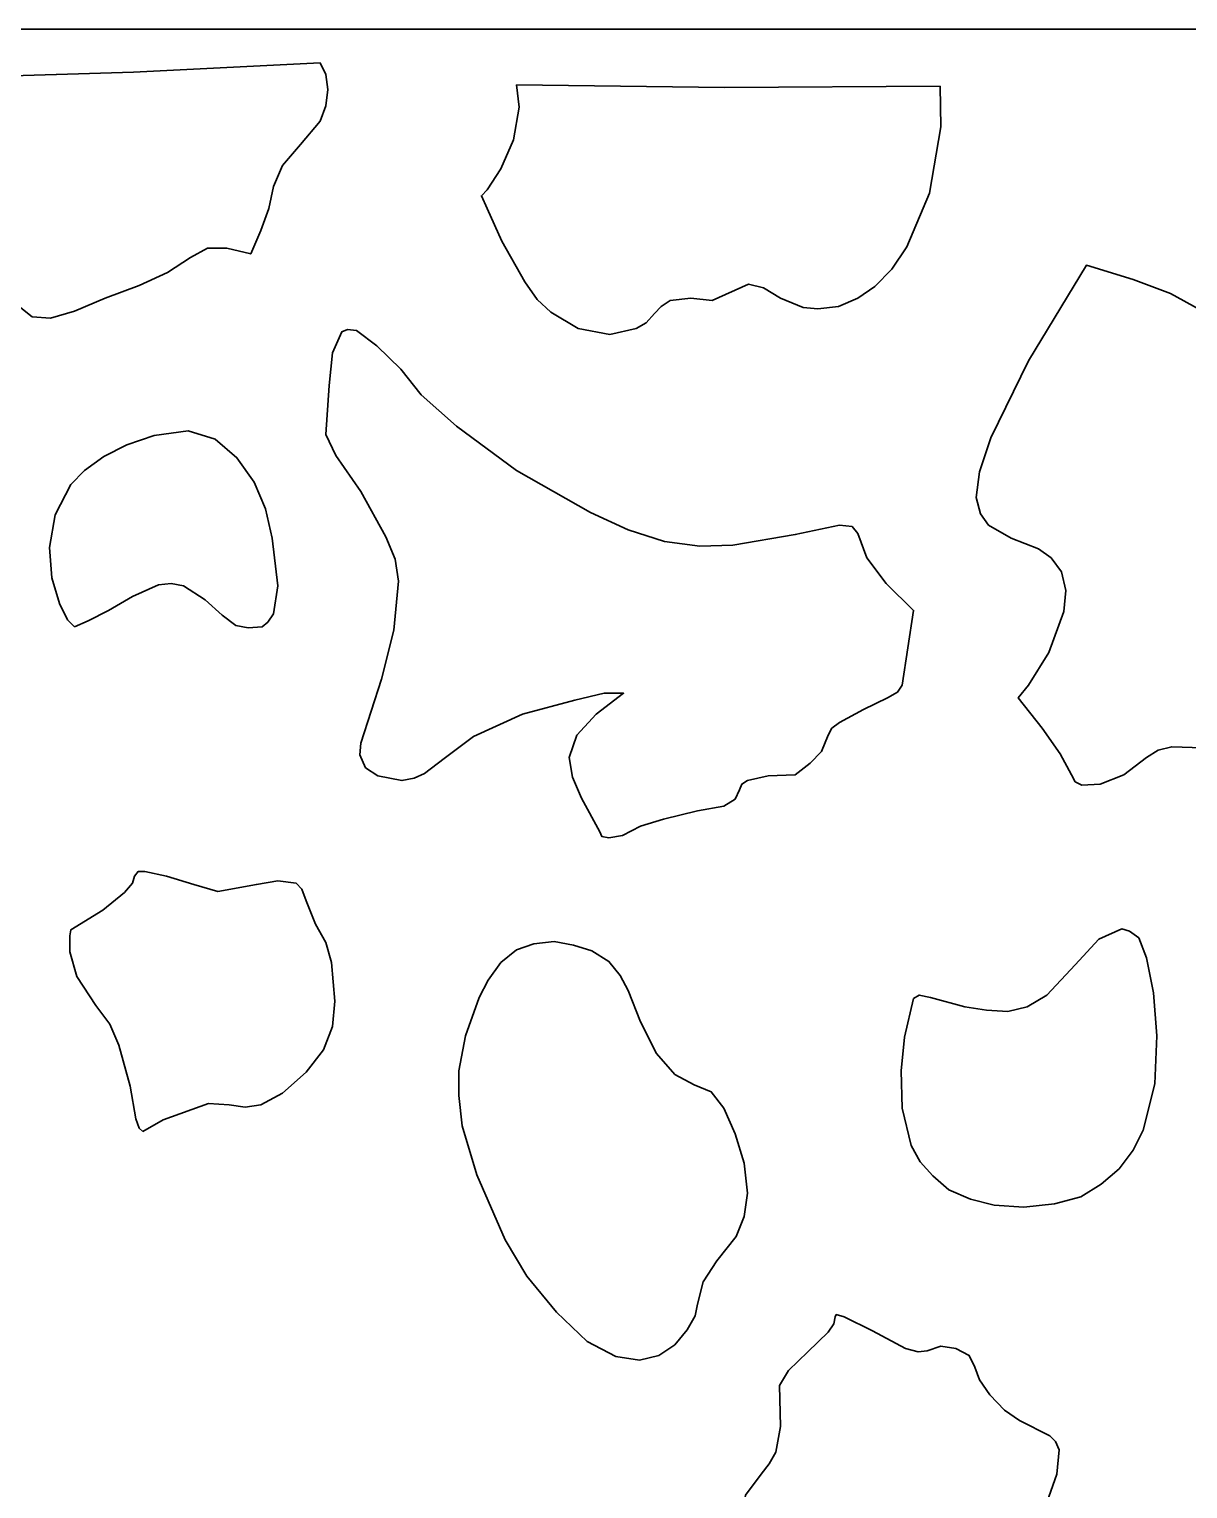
# Model space of a CAD drawing. Header units: centimetres. Extents: x -27 to -21, y -9 to 9.
# Drawn here: x -25.317 to -23.068, y 6.168 to 9.001 of the extents above; entities that cross this region are included whole.
import ezdxf

# ---------------------------------------------------------------- set-up
doc = ezdxf.new("R2010")
doc.units = ezdxf.units.CM
doc.header["$MEASUREMENT"] = 0
doc.layers.add('layer 1', color=7, linetype='Continuous')

msp = doc.modelspace()

# ---------------------------------------------------------------- linework, layer by layer
at = {"layer": 'layer 1', "color": 250, "lineweight": 30}
for points, knots in [([(-21.00043, -8.99444), (-21.00043, -8.99444), (-26.99914, -8.99536), (-26.99914, -8.99536), (-26.99914, -8.99536), (-26.99914, -8.99536), (-26.99914, 9.00077), (-26.99914, 9.00077), (-26.99914, 9.00077), (-26.99914, 9.00077), (-21.00043, 9.00077), (-21.00043, 9.00077), (-21.00043, 9.00077), (-21.00043, 9.00077), (-21.00043, -8.99444), (-21.00043, -8.99444)], [0, 0, 0, 0, 0.2, 0.2, 0.2, 0.2, 0.4, 0.4, 0.4, 0.4, 0.6, 0.6, 0.6, 0.6, 1, 1, 1, 1]), ([(-24.75229, 8.93568), (-24.75229, 8.93568), (-24.74129, 8.913), (-24.74129, 8.913), (-24.74129, 8.913), (-24.74129, 8.913), (-24.73696, 8.8835), (-24.73696, 8.8835), (-24.73696, 8.8835), (-24.73696, 8.8835), (-24.74129, 8.85197), (-24.74129, 8.85197), (-24.74129, 8.85197), (-24.74129, 8.85197), (-24.75229, 8.82247), (-24.75229, 8.82247), (-24.75229, 8.82247), (-24.75229, 8.82247), (-24.78994, 8.77729), (-24.78994, 8.77729), (-24.78994, 8.77729), (-24.78994, 8.77729), (-24.82527, 8.73654), (-24.82527, 8.73654), (-24.82527, 8.73654), (-24.82527, 8.73654), (-24.84293, 8.69579), (-24.84293, 8.69579), (-24.84293, 8.69579), (-24.84293, 8.69579), (-24.8516, 8.65283), (-24.8516, 8.65283), (-24.8516, 8.65283), (-24.8516, 8.65283), (-24.86726, 8.60987), (-24.86726, 8.60987), (-24.86726, 8.60987), (-24.86726, 8.60987), (-24.88692, 8.56469), (-24.88692, 8.56469), (-24.88692, 8.56469), (-24.88692, 8.56469), (-24.93325, 8.57594), (-24.93325, 8.57594), (-24.93325, 8.57594), (-24.93325, 8.57594), (-24.97091, 8.57594), (-24.97091, 8.57594), (-24.97091, 8.57594), (-24.97091, 8.57594), (-25.0039, 8.55787), (-25.0039, 8.55787), (-25.0039, 8.55787), (-25.0039, 8.55787), (-25.04822, 8.52837), (-25.04822, 8.52837), (-25.04822, 8.52837), (-25.04822, 8.52837), (-25.10321, 8.50348), (-25.10321, 8.50348), (-25.10321, 8.50348), (-25.10321, 8.50348), (-25.16953, 8.47859), (-25.16953, 8.47859), (-25.16953, 8.47859), (-25.16953, 8.47859), (-25.22918, 8.45369), (-25.22918, 8.45369), (-25.22918, 8.45369), (-25.22918, 8.45369), (-25.27551, 8.44023), (-25.27551, 8.44023), (-25.27551, 8.44023), (-25.27551, 8.44023), (-25.31083, 8.44245), (-25.31083, 8.44245), (-25.31083, 8.44245), (-25.31083, 8.44245), (-25.33949, 8.46513), (-25.33949, 8.46513), (-25.33949, 8.46513), (-25.33949, 8.46513), (-25.36582, 8.49684), (-25.36582, 8.49684), (-25.36582, 8.49684), (-25.36582, 8.49684), (-25.38582, 8.53298), (-25.38582, 8.53298), (-25.38582, 8.53298), (-25.38582, 8.53298), (-25.39448, 8.56912), (-25.39448, 8.56912), (-25.39448, 8.56912), (-25.39448, 8.56912), (-25.41448, 8.90839), (-25.41448, 8.90839), (-25.41448, 8.90839), (-25.41448, 8.90839), (-25.11454, 8.91743), (-25.11454, 8.91743), (-25.11454, 8.91743), (-25.11454, 8.91743), (-24.75229, 8.93568), (-24.75229, 8.93568)], [0, 0, 0, 0, 0.037037, 0.037037, 0.037037, 0.037037, 0.0740741, 0.0740741, 0.0740741, 0.0740741, 0.1111111, 0.1111111, 0.1111111, 0.1111111, 0.1481481, 0.1481481, 0.1481481, 0.1481481, 0.1851852, 0.1851852, 0.1851852, 0.1851852, 0.2222222, 0.2222222, 0.2222222, 0.2222222, 0.2592593, 0.2592593, 0.2592593, 0.2592593, 0.2962963, 0.2962963, 0.2962963, 0.2962963, 0.3333333, 0.3333333, 0.3333333, 0.3333333, 0.3703704, 0.3703704, 0.3703704, 0.3703704, 0.4074074, 0.4074074, 0.4074074, 0.4074074, 0.4444444, 0.4444444, 0.4444444, 0.4444444, 0.4814815, 0.4814815, 0.4814815, 0.4814815, 0.5185185, 0.5185185, 0.5185185, 0.5185185, 0.5555556, 0.5555556, 0.5555556, 0.5555556, 0.5925926, 0.5925926, 0.5925926, 0.5925926, 0.6296296, 0.6296296, 0.6296296, 0.6296296, 0.6666667, 0.6666667, 0.6666667, 0.6666667, 0.7037037, 0.7037037, 0.7037037, 0.7037037, 0.7407407, 0.7407407, 0.7407407, 0.7407407, 0.7777778, 0.7777778, 0.7777778, 0.7777778, 0.8148148, 0.8148148, 0.8148148, 0.8148148, 0.8518519, 0.8518519, 0.8518519, 0.8518519, 0.8888889, 0.8888889, 0.8888889, 0.8888889, 0.9259259, 0.9259259, 0.9259259, 0.9259259, 1, 1, 1, 1]), ([(-23.54855, 8.89051), (-23.54855, 8.89051), (-23.54721, 8.81122), (-23.54721, 8.81122), (-23.54721, 8.81122), (-23.54721, 8.81122), (-23.56954, 8.68233), (-23.56954, 8.68233), (-23.56954, 8.68233), (-23.56954, 8.68233), (-23.61353, 8.57815), (-23.61353, 8.57815), (-23.61353, 8.57815), (-23.61353, 8.57815), (-23.64219, 8.53519), (-23.64219, 8.53519), (-23.64219, 8.53519), (-23.64219, 8.53519), (-23.67518, 8.50127), (-23.67518, 8.50127), (-23.67518, 8.50127), (-23.67518, 8.50127), (-23.70851, 8.47859), (-23.70851, 8.47859), (-23.70851, 8.47859), (-23.70851, 8.47859), (-23.74584, 8.46291), (-23.74584, 8.46291), (-23.74584, 8.46291), (-23.74584, 8.46291), (-23.78583, 8.4583), (-23.78583, 8.4583), (-23.78583, 8.4583), (-23.78583, 8.4583), (-23.81449, 8.46052), (-23.81449, 8.46052), (-23.81449, 8.46052), (-23.81449, 8.46052), (-23.85848, 8.47859), (-23.85848, 8.47859), (-23.85848, 8.47859), (-23.85848, 8.47859), (-23.89147, 8.49905), (-23.89147, 8.49905), (-23.89147, 8.49905), (-23.89147, 8.49905), (-23.92047, 8.50588), (-23.92047, 8.50588), (-23.92047, 8.50588), (-23.92047, 8.50588), (-23.99112, 8.47416), (-23.99112, 8.47416), (-23.99112, 8.47416), (-23.99112, 8.47416), (-24.03277, 8.47859), (-24.03277, 8.47859), (-24.03277, 8.47859), (-24.03277, 8.47859), (-24.07277, 8.47416), (-24.07277, 8.47416), (-24.07277, 8.47416), (-24.07277, 8.47416), (-24.09043, 8.46291), (-24.09043, 8.46291), (-24.09043, 8.46291), (-24.09043, 8.46291), (-24.10343, 8.44927), (-24.10343, 8.44927), (-24.10343, 8.44927), (-24.10343, 8.44927), (-24.11909, 8.4312), (-24.11909, 8.4312), (-24.11909, 8.4312), (-24.11909, 8.4312), (-24.13875, 8.41977), (-24.13875, 8.41977), (-24.13875, 8.41977), (-24.13875, 8.41977), (-24.18974, 8.40852), (-24.18974, 8.40852), (-24.18974, 8.40852), (-24.18974, 8.40852), (-24.25139, 8.41977), (-24.25139, 8.41977), (-24.25139, 8.41977), (-24.25139, 8.41977), (-24.30438, 8.45148), (-24.30438, 8.45148), (-24.30438, 8.45148), (-24.30438, 8.45148), (-24.33071, 8.47637), (-24.33071, 8.47637), (-24.33071, 8.47637), (-24.33071, 8.47637), (-24.35504, 8.5103), (-24.35504, 8.5103), (-24.35504, 8.5103), (-24.35504, 8.5103), (-24.39936, 8.58959), (-24.39936, 8.58959), (-24.39936, 8.58959), (-24.39936, 8.58959), (-24.42802, 8.65283), (-24.42802, 8.65283), (-24.42802, 8.65283), (-24.42802, 8.65283), (-24.43902, 8.67772), (-24.43902, 8.67772), (-24.43902, 8.67772), (-24.43902, 8.67772), (-24.42802, 8.68897), (-24.42802, 8.68897), (-24.42802, 8.68897), (-24.42802, 8.68897), (-24.40136, 8.72972), (-24.40136, 8.72972), (-24.40136, 8.72972), (-24.40136, 8.72972), (-24.37703, 8.78633), (-24.37703, 8.78633), (-24.37703, 8.78633), (-24.37703, 8.78633), (-24.36604, 8.84957), (-24.36604, 8.84957), (-24.36604, 8.84957), (-24.36604, 8.84957), (-24.3707, 8.89253), (-24.3707, 8.89253), (-24.3707, 8.89253), (-24.3707, 8.89253), (-23.96712, 8.88774), (-23.96712, 8.88774), (-23.96712, 8.88774), (-23.96712, 8.88774), (-23.54855, 8.89051), (-23.54855, 8.89051)], [0, 0, 0, 0, 0.0285714, 0.0285714, 0.0285714, 0.0285714, 0.0571429, 0.0571429, 0.0571429, 0.0571429, 0.0857143, 0.0857143, 0.0857143, 0.0857143, 0.1142857, 0.1142857, 0.1142857, 0.1142857, 0.1428571, 0.1428571, 0.1428571, 0.1428571, 0.1714286, 0.1714286, 0.1714286, 0.1714286, 0.2, 0.2, 0.2, 0.2, 0.2285714, 0.2285714, 0.2285714, 0.2285714, 0.2571429, 0.2571429, 0.2571429, 0.2571429, 0.2857143, 0.2857143, 0.2857143, 0.2857143, 0.3142857, 0.3142857, 0.3142857, 0.3142857, 0.3428571, 0.3428571, 0.3428571, 0.3428571, 0.3714286, 0.3714286, 0.3714286, 0.3714286, 0.4, 0.4, 0.4, 0.4, 0.4285714, 0.4285714, 0.4285714, 0.4285714, 0.4571429, 0.4571429, 0.4571429, 0.4571429, 0.4857143, 0.4857143, 0.4857143, 0.4857143, 0.5142857, 0.5142857, 0.5142857, 0.5142857, 0.5428571, 0.5428571, 0.5428571, 0.5428571, 0.5714286, 0.5714286, 0.5714286, 0.5714286, 0.6, 0.6, 0.6, 0.6, 0.6285714, 0.6285714, 0.6285714, 0.6285714, 0.6571429, 0.6571429, 0.6571429, 0.6571429, 0.6857143, 0.6857143, 0.6857143, 0.6857143, 0.7142857, 0.7142857, 0.7142857, 0.7142857, 0.7428571, 0.7428571, 0.7428571, 0.7428571, 0.7714286, 0.7714286, 0.7714286, 0.7714286, 0.8, 0.8, 0.8, 0.8, 0.8285714, 0.8285714, 0.8285714, 0.8285714, 0.8571429, 0.8571429, 0.8571429, 0.8571429, 0.8857143, 0.8857143, 0.8857143, 0.8857143, 0.9142857, 0.9142857, 0.9142857, 0.9142857, 0.9428571, 0.9428571, 0.9428571, 0.9428571, 1, 1, 1, 1]), ([(-23.31326, 7.94755), (-23.31326, 7.94755), (-23.33326, 7.97466), (-23.33326, 7.97466), (-23.33326, 7.97466), (-23.33326, 7.97466), (-23.35759, 7.99273), (-23.35759, 7.99273), (-23.35759, 7.99273), (-23.35759, 7.99273), (-23.41058, 8.01319), (-23.41058, 8.01319), (-23.41058, 8.01319), (-23.41058, 8.01319), (-23.45457, 8.03809), (-23.45457, 8.03809), (-23.45457, 8.03809), (-23.45457, 8.03809), (-23.47023, 8.06058), (-23.47023, 8.06058), (-23.47023, 8.06058), (-23.47023, 8.06058), (-23.47889, 8.0923), (-23.47889, 8.0923), (-23.47889, 8.0923), (-23.47889, 8.0923), (-23.47223, 8.14208), (-23.47223, 8.14208), (-23.47223, 8.14208), (-23.47223, 8.14208), (-23.45023, 8.20772), (-23.45023, 8.20772), (-23.45023, 8.20772), (-23.45023, 8.20772), (-23.37725, 8.35708), (-23.37725, 8.35708), (-23.37725, 8.35708), (-23.37725, 8.35708), (-23.26494, 8.54257), (-23.26494, 8.54257), (-23.26494, 8.54257), (-23.26494, 8.54257), (-23.17429, 8.51528), (-23.17429, 8.51528), (-23.17429, 8.51528), (-23.17429, 8.51528), (-23.10164, 8.48817), (-23.10164, 8.48817), (-23.10164, 8.48817), (-23.10164, 8.48817), (-23.04399, 8.45646), (-23.04399, 8.45646), (-23.04399, 8.45646), (-23.04399, 8.45646), (-23.00866, 8.42032), (-23.00866, 8.42032), (-23.00866, 8.42032), (-23.00866, 8.42032), (-22.97134, 8.37736), (-22.97134, 8.37736), (-22.97134, 8.37736), (-22.97134, 8.37736), (-22.94468, 8.32075), (-22.94468, 8.32075), (-22.94468, 8.32075), (-22.94468, 8.32075), (-22.93601, 8.25751), (-22.93601, 8.25751), (-22.93601, 8.25751), (-22.93601, 8.25751), (-22.93601, 7.94294), (-22.93601, 7.94294), (-22.93601, 7.94294), (-22.93601, 7.94294), (-22.93601, 7.87749), (-22.93601, 7.87749), (-22.93601, 7.87749), (-22.93601, 7.87749), (-22.94268, 7.8277), (-22.94268, 7.8277), (-22.94268, 7.8277), (-22.94268, 7.8277), (-22.96034, 7.79599), (-22.96034, 7.79599), (-22.96034, 7.79599), (-22.96034, 7.79599), (-22.97134, 7.78916), (-22.97134, 7.78916), (-22.97134, 7.78916), (-22.97134, 7.78916), (-22.98667, 7.78916), (-22.98667, 7.78916), (-22.98667, 7.78916), (-22.98667, 7.78916), (-23.01099, 7.79377), (-23.01099, 7.79377), (-23.01099, 7.79377), (-23.01099, 7.79377), (-23.00233, 7.78253), (-23.00233, 7.78253), (-23.00233, 7.78253), (-23.00233, 7.78253), (-22.99333, 7.7462), (-22.99333, 7.7462), (-22.99333, 7.7462), (-22.99333, 7.7462), (-22.97567, 7.69882), (-22.97567, 7.69882), (-22.97567, 7.69882), (-22.97567, 7.69882), (-22.94934, 7.65124), (-22.94934, 7.65124), (-22.94934, 7.65124), (-22.94934, 7.65124), (-22.92935, 7.61049), (-22.92935, 7.61049), (-22.92935, 7.61049), (-22.92935, 7.61049), (-22.93168, 7.59685), (-22.93168, 7.59685), (-22.93168, 7.59685), (-22.93168, 7.59685), (-22.94468, 7.59242), (-22.94468, 7.59242), (-22.94468, 7.59242), (-22.94468, 7.59242), (-22.98667, 7.59685), (-22.98667, 7.59685), (-22.98667, 7.59685), (-22.98667, 7.59685), (-23.03966, 7.60607), (-23.03966, 7.60607), (-23.03966, 7.60607), (-23.03966, 7.60607), (-23.09931, 7.60828), (-23.09931, 7.60828), (-23.09931, 7.60828), (-23.09931, 7.60828), (-23.12564, 7.60146), (-23.12564, 7.60146), (-23.12564, 7.60146), (-23.12564, 7.60146), (-23.14797, 7.58781), (-23.14797, 7.58781), (-23.14797, 7.58781), (-23.14797, 7.58781), (-23.19196, 7.55389), (-23.19196, 7.55389), (-23.19196, 7.55389), (-23.19196, 7.55389), (-23.23828, 7.53582), (-23.23828, 7.53582), (-23.23828, 7.53582), (-23.23828, 7.53582), (-23.2736, 7.5336), (-23.2736, 7.5336), (-23.2736, 7.5336), (-23.2736, 7.5336), (-23.28694, 7.54043), (-23.28694, 7.54043), (-23.28694, 7.54043), (-23.28694, 7.54043), (-23.2936, 7.55389), (-23.2936, 7.55389), (-23.2936, 7.55389), (-23.2936, 7.55389), (-23.3156, 7.59464), (-23.3156, 7.59464), (-23.3156, 7.59464), (-23.3156, 7.59464), (-23.35092, 7.64442), (-23.35092, 7.64442), (-23.35092, 7.64442), (-23.35092, 7.64442), (-23.39724, 7.70324), (-23.39724, 7.70324), (-23.39724, 7.70324), (-23.39724, 7.70324), (-23.37725, 7.72813), (-23.37725, 7.72813), (-23.37725, 7.72813), (-23.37725, 7.72813), (-23.33759, 7.79156), (-23.33759, 7.79156), (-23.33759, 7.79156), (-23.33759, 7.79156), (-23.30893, 7.87066), (-23.30893, 7.87066), (-23.30893, 7.87066), (-23.30893, 7.87066), (-23.3046, 7.91141), (-23.3046, 7.91141), (-23.3046, 7.91141), (-23.3046, 7.91141), (-23.31326, 7.94755), (-23.31326, 7.94755)], [0, 0, 0, 0, 0.02, 0.02, 0.02, 0.02, 0.04, 0.04, 0.04, 0.04, 0.06, 0.06, 0.06, 0.06, 0.08, 0.08, 0.08, 0.08, 0.1, 0.1, 0.1, 0.1, 0.12, 0.12, 0.12, 0.12, 0.14, 0.14, 0.14, 0.14, 0.16, 0.16, 0.16, 0.16, 0.18, 0.18, 0.18, 0.18, 0.2, 0.2, 0.2, 0.2, 0.22, 0.22, 0.22, 0.22, 0.24, 0.24, 0.24, 0.24, 0.26, 0.26, 0.26, 0.26, 0.28, 0.28, 0.28, 0.28, 0.3, 0.3, 0.3, 0.3, 0.32, 0.32, 0.32, 0.32, 0.34, 0.34, 0.34, 0.34, 0.36, 0.36, 0.36, 0.36, 0.38, 0.38, 0.38, 0.38, 0.4, 0.4, 0.4, 0.4, 0.42, 0.42, 0.42, 0.42, 0.44, 0.44, 0.44, 0.44, 0.46, 0.46, 0.46, 0.46, 0.48, 0.48, 0.48, 0.48, 0.5, 0.5, 0.5, 0.5, 0.52, 0.52, 0.52, 0.52, 0.54, 0.54, 0.54, 0.54, 0.56, 0.56, 0.56, 0.56, 0.58, 0.58, 0.58, 0.58, 0.6, 0.6, 0.6, 0.6, 0.62, 0.62, 0.62, 0.62, 0.64, 0.64, 0.64, 0.64, 0.66, 0.66, 0.66, 0.66, 0.68, 0.68, 0.68, 0.68, 0.7, 0.7, 0.7, 0.7, 0.72, 0.72, 0.72, 0.72, 0.74, 0.74, 0.74, 0.74, 0.76, 0.76, 0.76, 0.76, 0.78, 0.78, 0.78, 0.78, 0.8, 0.8, 0.8, 0.8, 0.82, 0.82, 0.82, 0.82, 0.84, 0.84, 0.84, 0.84, 0.86, 0.86, 0.86, 0.86, 0.88, 0.88, 0.88, 0.88, 0.9, 0.9, 0.9, 0.9, 0.92, 0.92, 0.92, 0.92, 0.94, 0.94, 0.94, 0.94, 0.96, 0.96, 0.96, 0.96, 1, 1, 1, 1]), ([(-24.74129, 8.21454), (-24.74129, 8.21454), (-24.72163, 8.1738), (-24.72163, 8.1738), (-24.72163, 8.1738), (-24.72163, 8.1738), (-24.67297, 8.10373), (-24.67297, 8.10373), (-24.67297, 8.10373), (-24.67297, 8.10373), (-24.62431, 8.01541), (-24.62431, 8.01541), (-24.62431, 8.01541), (-24.62431, 8.01541), (-24.60665, 7.97244), (-24.60665, 7.97244), (-24.60665, 7.97244), (-24.60665, 7.97244), (-24.59999, 7.92948), (-24.59999, 7.92948), (-24.59999, 7.92948), (-24.59999, 7.92948), (-24.60898, 7.83452), (-24.60898, 7.83452), (-24.60898, 7.83452), (-24.60898, 7.83452), (-24.63331, 7.73938), (-24.63331, 7.73938), (-24.63331, 7.73938), (-24.63331, 7.73938), (-24.67297, 7.6151), (-24.67297, 7.6151), (-24.67297, 7.6151), (-24.67297, 7.6151), (-24.67497, 7.59242), (-24.67497, 7.59242), (-24.67497, 7.59242), (-24.67497, 7.59242), (-24.66397, 7.56753), (-24.66397, 7.56753), (-24.66397, 7.56753), (-24.66397, 7.56753), (-24.63998, 7.55167), (-24.63998, 7.55167), (-24.63998, 7.55167), (-24.63998, 7.55167), (-24.59332, 7.54264), (-24.59332, 7.54264), (-24.59332, 7.54264), (-24.59332, 7.54264), (-24.56933, 7.54725), (-24.56933, 7.54725), (-24.56933, 7.54725), (-24.56933, 7.54725), (-24.54933, 7.55628), (-24.54933, 7.55628), (-24.54933, 7.55628), (-24.54933, 7.55628), (-24.51167, 7.5856), (-24.51167, 7.5856), (-24.51167, 7.5856), (-24.51167, 7.5856), (-24.45435, 7.62856), (-24.45435, 7.62856), (-24.45435, 7.62856), (-24.45435, 7.62856), (-24.35937, 7.67153), (-24.35937, 7.67153), (-24.35937, 7.67153), (-24.35937, 7.67153), (-24.25806, 7.69882), (-24.25806, 7.69882), (-24.25806, 7.69882), (-24.25806, 7.69882), (-24.20074, 7.71228), (-24.20074, 7.71228), (-24.20074, 7.71228), (-24.20074, 7.71228), (-24.16308, 7.71228), (-24.16308, 7.71228), (-24.16308, 7.71228), (-24.16308, 7.71228), (-24.21607, 7.67153), (-24.21607, 7.67153), (-24.21607, 7.67153), (-24.21607, 7.67153), (-24.25373, 7.63078), (-24.25373, 7.63078), (-24.25373, 7.63078), (-24.25373, 7.63078), (-24.26906, 7.58781), (-24.26906, 7.58781), (-24.26906, 7.58781), (-24.26906, 7.58781), (-24.26239, 7.54946), (-24.26239, 7.54946), (-24.26239, 7.54946), (-24.26239, 7.54946), (-24.24473, 7.50871), (-24.24473, 7.50871), (-24.24473, 7.50871), (-24.24473, 7.50871), (-24.2094, 7.44307), (-24.2094, 7.44307), (-24.2094, 7.44307), (-24.2094, 7.44307), (-24.20507, 7.43404), (-24.20507, 7.43404), (-24.20507, 7.43404), (-24.20507, 7.43404), (-24.19174, 7.43182), (-24.19174, 7.43182), (-24.19174, 7.43182), (-24.19174, 7.43182), (-24.16541, 7.43625), (-24.16541, 7.43625), (-24.16541, 7.43625), (-24.16541, 7.43625), (-24.13009, 7.4545), (-24.13009, 7.4545), (-24.13009, 7.4545), (-24.13009, 7.4545), (-24.08576, 7.46796), (-24.08576, 7.46796), (-24.08576, 7.46796), (-24.08576, 7.46796), (-24.01978, 7.48382), (-24.01978, 7.48382), (-24.01978, 7.48382), (-24.01978, 7.48382), (-23.96879, 7.49286), (-23.96879, 7.49286), (-23.96879, 7.49286), (-23.96879, 7.49286), (-23.94679, 7.5065), (-23.94679, 7.5065), (-23.94679, 7.5065), (-23.94679, 7.5065), (-23.93813, 7.52457), (-23.93813, 7.52457), (-23.93813, 7.52457), (-23.93813, 7.52457), (-23.93346, 7.53582), (-23.93346, 7.53582), (-23.93346, 7.53582), (-23.93346, 7.53582), (-23.92246, 7.54264), (-23.92246, 7.54264), (-23.92246, 7.54264), (-23.92246, 7.54264), (-23.88281, 7.55167), (-23.88281, 7.55167), (-23.88281, 7.55167), (-23.88281, 7.55167), (-23.82982, 7.55389), (-23.82982, 7.55389), (-23.82982, 7.55389), (-23.82982, 7.55389), (-23.80116, 7.57657), (-23.80116, 7.57657), (-23.80116, 7.57657), (-23.80116, 7.57657), (-23.77916, 7.59925), (-23.77916, 7.59925), (-23.77916, 7.59925), (-23.77916, 7.59925), (-23.76583, 7.63078), (-23.76583, 7.63078), (-23.76583, 7.63078), (-23.76583, 7.63078), (-23.75917, 7.64442), (-23.75917, 7.64442), (-23.75917, 7.64442), (-23.75917, 7.64442), (-23.74384, 7.65567), (-23.74384, 7.65567), (-23.74384, 7.65567), (-23.74384, 7.65567), (-23.69751, 7.68056), (-23.69751, 7.68056), (-23.69751, 7.68056), (-23.69751, 7.68056), (-23.65119, 7.70324), (-23.65119, 7.70324), (-23.65119, 7.70324), (-23.65119, 7.70324), (-23.63119, 7.71449), (-23.63119, 7.71449), (-23.63119, 7.71449), (-23.63119, 7.71449), (-23.62253, 7.72813), (-23.62253, 7.72813), (-23.62253, 7.72813), (-23.62253, 7.72813), (-23.6002, 7.87288), (-23.6002, 7.87288), (-23.6002, 7.87288), (-23.6002, 7.87288), (-23.65319, 7.92487), (-23.65319, 7.92487), (-23.65319, 7.92487), (-23.65319, 7.92487), (-23.69085, 7.97466), (-23.69085, 7.97466), (-23.69085, 7.97466), (-23.69085, 7.97466), (-23.70851, 8.02223), (-23.70851, 8.02223), (-23.70851, 8.02223), (-23.70851, 8.02223), (-23.71951, 8.03569), (-23.71951, 8.03569), (-23.71951, 8.03569), (-23.71951, 8.03569), (-23.74384, 8.03809), (-23.74384, 8.03809), (-23.74384, 8.03809), (-23.74384, 8.03809), (-23.82982, 8.02002), (-23.82982, 8.02002), (-23.82982, 8.02002), (-23.82982, 8.02002), (-23.95113, 7.99955), (-23.95113, 7.99955), (-23.95113, 7.99955), (-23.95113, 7.99955), (-24.01511, 7.99734), (-24.01511, 7.99734), (-24.01511, 7.99734), (-24.01511, 7.99734), (-24.08376, 8.00637), (-24.08376, 8.00637), (-24.08376, 8.00637), (-24.08376, 8.00637), (-24.15441, 8.02905), (-24.15441, 8.02905), (-24.15441, 8.02905), (-24.15441, 8.02905), (-24.22707, 8.06298), (-24.22707, 8.06298), (-24.22707, 8.06298), (-24.22707, 8.06298), (-24.3707, 8.14429), (-24.3707, 8.14429), (-24.3707, 8.14429), (-24.3707, 8.14429), (-24.48768, 8.2304), (-24.48768, 8.2304), (-24.48768, 8.2304), (-24.48768, 8.2304), (-24.556, 8.29143), (-24.556, 8.29143), (-24.556, 8.29143), (-24.556, 8.29143), (-24.59565, 8.34122), (-24.59565, 8.34122), (-24.59565, 8.34122), (-24.59565, 8.34122), (-24.64198, 8.38639), (-24.64198, 8.38639), (-24.64198, 8.38639), (-24.64198, 8.38639), (-24.68163, 8.41589), (-24.68163, 8.41589), (-24.68163, 8.41589), (-24.68163, 8.41589), (-24.6993, 8.41811), (-24.6993, 8.41811), (-24.6993, 8.41811), (-24.6993, 8.41811), (-24.7103, 8.4135), (-24.7103, 8.4135), (-24.7103, 8.4135), (-24.7103, 8.4135), (-24.72796, 8.37275), (-24.72796, 8.37275), (-24.72796, 8.37275), (-24.72796, 8.37275), (-24.73462, 8.3095), (-24.73462, 8.3095), (-24.73462, 8.3095), (-24.73462, 8.3095), (-24.74129, 8.21454), (-24.74129, 8.21454)], [0, 0, 0, 0, 0.0138889, 0.0138889, 0.0138889, 0.0138889, 0.0277778, 0.0277778, 0.0277778, 0.0277778, 0.0416667, 0.0416667, 0.0416667, 0.0416667, 0.0555556, 0.0555556, 0.0555556, 0.0555556, 0.0694444, 0.0694444, 0.0694444, 0.0694444, 0.0833333, 0.0833333, 0.0833333, 0.0833333, 0.0972222, 0.0972222, 0.0972222, 0.0972222, 0.1111111, 0.1111111, 0.1111111, 0.1111111, 0.125, 0.125, 0.125, 0.125, 0.1388889, 0.1388889, 0.1388889, 0.1388889, 0.1527778, 0.1527778, 0.1527778, 0.1527778, 0.1666667, 0.1666667, 0.1666667, 0.1666667, 0.1805556, 0.1805556, 0.1805556, 0.1805556, 0.1944444, 0.1944444, 0.1944444, 0.1944444, 0.2083333, 0.2083333, 0.2083333, 0.2083333, 0.2222222, 0.2222222, 0.2222222, 0.2222222, 0.2361111, 0.2361111, 0.2361111, 0.2361111, 0.25, 0.25, 0.25, 0.25, 0.2638889, 0.2638889, 0.2638889, 0.2638889, 0.2777778, 0.2777778, 0.2777778, 0.2777778, 0.2916667, 0.2916667, 0.2916667, 0.2916667, 0.3055556, 0.3055556, 0.3055556, 0.3055556, 0.3194444, 0.3194444, 0.3194444, 0.3194444, 0.3333333, 0.3333333, 0.3333333, 0.3333333, 0.3472222, 0.3472222, 0.3472222, 0.3472222, 0.3611111, 0.3611111, 0.3611111, 0.3611111, 0.375, 0.375, 0.375, 0.375, 0.3888889, 0.3888889, 0.3888889, 0.3888889, 0.4027778, 0.4027778, 0.4027778, 0.4027778, 0.4166667, 0.4166667, 0.4166667, 0.4166667, 0.4305556, 0.4305556, 0.4305556, 0.4305556, 0.4444444, 0.4444444, 0.4444444, 0.4444444, 0.4583333, 0.4583333, 0.4583333, 0.4583333, 0.4722222, 0.4722222, 0.4722222, 0.4722222, 0.4861111, 0.4861111, 0.4861111, 0.4861111, 0.5, 0.5, 0.5, 0.5, 0.5138889, 0.5138889, 0.5138889, 0.5138889, 0.5277778, 0.5277778, 0.5277778, 0.5277778, 0.5416667, 0.5416667, 0.5416667, 0.5416667, 0.5555556, 0.5555556, 0.5555556, 0.5555556, 0.5694444, 0.5694444, 0.5694444, 0.5694444, 0.5833333, 0.5833333, 0.5833333, 0.5833333, 0.5972222, 0.5972222, 0.5972222, 0.5972222, 0.6111111, 0.6111111, 0.6111111, 0.6111111, 0.625, 0.625, 0.625, 0.625, 0.6388889, 0.6388889, 0.6388889, 0.6388889, 0.6527778, 0.6527778, 0.6527778, 0.6527778, 0.6666667, 0.6666667, 0.6666667, 0.6666667, 0.6805556, 0.6805556, 0.6805556, 0.6805556, 0.6944444, 0.6944444, 0.6944444, 0.6944444, 0.7083333, 0.7083333, 0.7083333, 0.7083333, 0.7222222, 0.7222222, 0.7222222, 0.7222222, 0.7361111, 0.7361111, 0.7361111, 0.7361111, 0.75, 0.75, 0.75, 0.75, 0.7638889, 0.7638889, 0.7638889, 0.7638889, 0.7777778, 0.7777778, 0.7777778, 0.7777778, 0.7916667, 0.7916667, 0.7916667, 0.7916667, 0.8055556, 0.8055556, 0.8055556, 0.8055556, 0.8194444, 0.8194444, 0.8194444, 0.8194444, 0.8333333, 0.8333333, 0.8333333, 0.8333333, 0.8472222, 0.8472222, 0.8472222, 0.8472222, 0.8611111, 0.8611111, 0.8611111, 0.8611111, 0.875, 0.875, 0.875, 0.875, 0.8888889, 0.8888889, 0.8888889, 0.8888889, 0.9027778, 0.9027778, 0.9027778, 0.9027778, 0.9166667, 0.9166667, 0.9166667, 0.9166667, 0.9305556, 0.9305556, 0.9305556, 0.9305556, 0.9444444, 0.9444444, 0.9444444, 0.9444444, 0.9583333, 0.9583333, 0.9583333, 0.9583333, 0.9722222, 0.9722222, 0.9722222, 0.9722222, 1, 1, 1, 1]), ([(-25.22918, 7.84116), (-25.22918, 7.84116), (-25.20252, 7.85259), (-25.20252, 7.85259), (-25.20252, 7.85259), (-25.20252, 7.85259), (-25.16286, 7.87288), (-25.16286, 7.87288), (-25.16286, 7.87288), (-25.16286, 7.87288), (-25.11654, 7.89998), (-25.11654, 7.89998), (-25.11654, 7.89998), (-25.11654, 7.89998), (-25.06589, 7.92266), (-25.06589, 7.92266), (-25.06589, 7.92266), (-25.06589, 7.92266), (-25.04156, 7.92487), (-25.04156, 7.92487), (-25.04156, 7.92487), (-25.04156, 7.92487), (-25.01723, 7.92045), (-25.01723, 7.92045), (-25.01723, 7.92045), (-25.01723, 7.92045), (-24.97524, 7.89334), (-24.97524, 7.89334), (-24.97524, 7.89334), (-24.97524, 7.89334), (-24.94225, 7.86384), (-24.94225, 7.86384), (-24.94225, 7.86384), (-24.94225, 7.86384), (-24.91558, 7.84356), (-24.91558, 7.84356), (-24.91558, 7.84356), (-24.91558, 7.84356), (-24.89159, 7.83895), (-24.89159, 7.83895), (-24.89159, 7.83895), (-24.89159, 7.83895), (-24.86493, 7.84116), (-24.86493, 7.84116), (-24.86493, 7.84116), (-24.86493, 7.84116), (-24.85393, 7.8502), (-24.85393, 7.8502), (-24.85393, 7.8502), (-24.85393, 7.8502), (-24.84293, 7.86605), (-24.84293, 7.86605), (-24.84293, 7.86605), (-24.84293, 7.86605), (-24.83394, 7.92045), (-24.83394, 7.92045), (-24.83394, 7.92045), (-24.83394, 7.92045), (-24.84493, 8.01319), (-24.84493, 8.01319), (-24.84493, 8.01319), (-24.84493, 8.01319), (-24.85826, 8.0698), (-24.85826, 8.0698), (-24.85826, 8.0698), (-24.85826, 8.0698), (-24.88026, 8.1218), (-24.88026, 8.1218), (-24.88026, 8.1218), (-24.88026, 8.1218), (-24.91358, 8.16919), (-24.91358, 8.16919), (-24.91358, 8.16919), (-24.91358, 8.16919), (-24.95558, 8.20551), (-24.95558, 8.20551), (-24.95558, 8.20551), (-24.95558, 8.20551), (-25.00823, 8.22118), (-25.00823, 8.22118), (-25.00823, 8.22118), (-25.00823, 8.22118), (-25.07455, 8.21215), (-25.07455, 8.21215), (-25.07455, 8.21215), (-25.07455, 8.21215), (-25.12754, 8.19408), (-25.12754, 8.19408), (-25.12754, 8.19408), (-25.12754, 8.19408), (-25.17186, 8.17158), (-25.17186, 8.17158), (-25.17186, 8.17158), (-25.17186, 8.17158), (-25.20919, 8.14429), (-25.20919, 8.14429), (-25.20919, 8.14429), (-25.20919, 8.14429), (-25.23585, 8.11719), (-25.23585, 8.11719), (-25.23585, 8.11719), (-25.23585, 8.11719), (-25.26651, 8.05837), (-25.26651, 8.05837), (-25.26651, 8.05837), (-25.26651, 8.05837), (-25.27751, 7.99512), (-25.27751, 7.99512), (-25.27751, 7.99512), (-25.27751, 7.99512), (-25.27317, 7.93631), (-25.27317, 7.93631), (-25.27317, 7.93631), (-25.27317, 7.93631), (-25.25784, 7.88652), (-25.25784, 7.88652), (-25.25784, 7.88652), (-25.25784, 7.88652), (-25.24218, 7.85481), (-25.24218, 7.85481), (-25.24218, 7.85481), (-25.24218, 7.85481), (-25.22918, 7.84116), (-25.22918, 7.84116)], [0, 0, 0, 0, 0.03125, 0.03125, 0.03125, 0.03125, 0.0625, 0.0625, 0.0625, 0.0625, 0.09375, 0.09375, 0.09375, 0.09375, 0.125, 0.125, 0.125, 0.125, 0.15625, 0.15625, 0.15625, 0.15625, 0.1875, 0.1875, 0.1875, 0.1875, 0.21875, 0.21875, 0.21875, 0.21875, 0.25, 0.25, 0.25, 0.25, 0.28125, 0.28125, 0.28125, 0.28125, 0.3125, 0.3125, 0.3125, 0.3125, 0.34375, 0.34375, 0.34375, 0.34375, 0.375, 0.375, 0.375, 0.375, 0.40625, 0.40625, 0.40625, 0.40625, 0.4375, 0.4375, 0.4375, 0.4375, 0.46875, 0.46875, 0.46875, 0.46875, 0.5, 0.5, 0.5, 0.5, 0.53125, 0.53125, 0.53125, 0.53125, 0.5625, 0.5625, 0.5625, 0.5625, 0.59375, 0.59375, 0.59375, 0.59375, 0.625, 0.625, 0.625, 0.625, 0.65625, 0.65625, 0.65625, 0.65625, 0.6875, 0.6875, 0.6875, 0.6875, 0.71875, 0.71875, 0.71875, 0.71875, 0.75, 0.75, 0.75, 0.75, 0.78125, 0.78125, 0.78125, 0.78125, 0.8125, 0.8125, 0.8125, 0.8125, 0.84375, 0.84375, 0.84375, 0.84375, 0.875, 0.875, 0.875, 0.875, 0.90625, 0.90625, 0.90625, 0.90625, 0.9375, 0.9375, 0.9375, 0.9375, 1, 1, 1, 1]), ([(-25.09655, 6.8617), (-25.09655, 6.8617), (-25.10321, 6.86852), (-25.10321, 6.86852), (-25.10321, 6.86852), (-25.10321, 6.86852), (-25.10988, 6.88659), (-25.10988, 6.88659), (-25.10988, 6.88659), (-25.10988, 6.88659), (-25.12087, 6.95002), (-25.12087, 6.95002), (-25.12087, 6.95002), (-25.12087, 6.95002), (-25.14287, 7.02912), (-25.14287, 7.02912), (-25.14287, 7.02912), (-25.14287, 7.02912), (-25.16053, 7.06987), (-25.16053, 7.06987), (-25.16053, 7.06987), (-25.16053, 7.06987), (-25.18719, 7.10601), (-25.18719, 7.10601), (-25.18719, 7.10601), (-25.18719, 7.10601), (-25.22452, 7.16262), (-25.22452, 7.16262), (-25.22452, 7.16262), (-25.22452, 7.16262), (-25.23785, 7.21019), (-25.23785, 7.21019), (-25.23785, 7.21019), (-25.23785, 7.21019), (-25.23785, 7.24172), (-25.23785, 7.24172), (-25.23785, 7.24172), (-25.23785, 7.24172), (-25.23585, 7.25315), (-25.23585, 7.25315), (-25.23585, 7.25315), (-25.23585, 7.25315), (-25.17386, 7.29151), (-25.17386, 7.29151), (-25.17386, 7.29151), (-25.17386, 7.29151), (-25.13187, 7.32543), (-25.13187, 7.32543), (-25.13187, 7.32543), (-25.13187, 7.32543), (-25.11654, 7.3435), (-25.11654, 7.3435), (-25.11654, 7.3435), (-25.11654, 7.3435), (-25.11221, 7.35715), (-25.11221, 7.35715), (-25.11221, 7.35715), (-25.11221, 7.35715), (-25.10554, 7.36618), (-25.10554, 7.36618), (-25.10554, 7.36618), (-25.10554, 7.36618), (-25.09221, 7.36618), (-25.09221, 7.36618), (-25.09221, 7.36618), (-25.09221, 7.36618), (-25.05022, 7.35715), (-25.05022, 7.35715), (-25.05022, 7.35715), (-25.05022, 7.35715), (-24.99723, 7.34129), (-24.99723, 7.34129), (-24.99723, 7.34129), (-24.99723, 7.34129), (-24.95091, 7.32783), (-24.95091, 7.32783), (-24.95091, 7.32783), (-24.95091, 7.32783), (-24.87593, 7.34129), (-24.87593, 7.34129), (-24.87593, 7.34129), (-24.87593, 7.34129), (-24.83394, 7.34811), (-24.83394, 7.34811), (-24.83394, 7.34811), (-24.83394, 7.34811), (-24.79861, 7.3435), (-24.79861, 7.3435), (-24.79861, 7.3435), (-24.79861, 7.3435), (-24.78761, 7.33225), (-24.78761, 7.33225), (-24.78761, 7.33225), (-24.78761, 7.33225), (-24.77895, 7.30958), (-24.77895, 7.30958), (-24.77895, 7.30958), (-24.77895, 7.30958), (-24.76128, 7.2644), (-24.76128, 7.2644), (-24.76128, 7.2644), (-24.76128, 7.2644), (-24.74129, 7.22826), (-24.74129, 7.22826), (-24.74129, 7.22826), (-24.74129, 7.22826), (-24.73029, 7.18972), (-24.73029, 7.18972), (-24.73029, 7.18972), (-24.73029, 7.18972), (-24.72363, 7.11505), (-24.72363, 7.11505), (-24.72363, 7.11505), (-24.72363, 7.11505), (-24.72796, 7.06526), (-24.72796, 7.06526), (-24.72796, 7.06526), (-24.72796, 7.06526), (-24.74562, 7.02009), (-24.74562, 7.02009), (-24.74562, 7.02009), (-24.74562, 7.02009), (-24.77895, 6.97713), (-24.77895, 6.97713), (-24.77895, 6.97713), (-24.77895, 6.97713), (-24.82527, 6.93638), (-24.82527, 6.93638), (-24.82527, 6.93638), (-24.82527, 6.93638), (-24.86726, 6.91388), (-24.86726, 6.91388), (-24.86726, 6.91388), (-24.86726, 6.91388), (-24.89792, 6.90927), (-24.89792, 6.90927), (-24.89792, 6.90927), (-24.89792, 6.90927), (-24.92891, 6.91388), (-24.92891, 6.91388), (-24.92891, 6.91388), (-24.92891, 6.91388), (-24.96857, 6.91609), (-24.96857, 6.91609), (-24.96857, 6.91609), (-24.96857, 6.91609), (-25.05689, 6.88438), (-25.05689, 6.88438), (-25.05689, 6.88438), (-25.05689, 6.88438), (-25.09655, 6.8617), (-25.09655, 6.8617)], [0, 0, 0, 0, 0.025641, 0.025641, 0.025641, 0.025641, 0.0512821, 0.0512821, 0.0512821, 0.0512821, 0.0769231, 0.0769231, 0.0769231, 0.0769231, 0.1025641, 0.1025641, 0.1025641, 0.1025641, 0.1282051, 0.1282051, 0.1282051, 0.1282051, 0.1538462, 0.1538462, 0.1538462, 0.1538462, 0.1794872, 0.1794872, 0.1794872, 0.1794872, 0.2051282, 0.2051282, 0.2051282, 0.2051282, 0.2307692, 0.2307692, 0.2307692, 0.2307692, 0.2564103, 0.2564103, 0.2564103, 0.2564103, 0.2820513, 0.2820513, 0.2820513, 0.2820513, 0.3076923, 0.3076923, 0.3076923, 0.3076923, 0.3333333, 0.3333333, 0.3333333, 0.3333333, 0.3589744, 0.3589744, 0.3589744, 0.3589744, 0.3846154, 0.3846154, 0.3846154, 0.3846154, 0.4102564, 0.4102564, 0.4102564, 0.4102564, 0.4358974, 0.4358974, 0.4358974, 0.4358974, 0.4615385, 0.4615385, 0.4615385, 0.4615385, 0.4871795, 0.4871795, 0.4871795, 0.4871795, 0.5128205, 0.5128205, 0.5128205, 0.5128205, 0.5384615, 0.5384615, 0.5384615, 0.5384615, 0.5641026, 0.5641026, 0.5641026, 0.5641026, 0.5897436, 0.5897436, 0.5897436, 0.5897436, 0.6153846, 0.6153846, 0.6153846, 0.6153846, 0.6410256, 0.6410256, 0.6410256, 0.6410256, 0.6666667, 0.6666667, 0.6666667, 0.6666667, 0.6923077, 0.6923077, 0.6923077, 0.6923077, 0.7179487, 0.7179487, 0.7179487, 0.7179487, 0.7435897, 0.7435897, 0.7435897, 0.7435897, 0.7692308, 0.7692308, 0.7692308, 0.7692308, 0.7948718, 0.7948718, 0.7948718, 0.7948718, 0.8205128, 0.8205128, 0.8205128, 0.8205128, 0.8461538, 0.8461538, 0.8461538, 0.8461538, 0.8717949, 0.8717949, 0.8717949, 0.8717949, 0.8974359, 0.8974359, 0.8974359, 0.8974359, 0.9230769, 0.9230769, 0.9230769, 0.9230769, 0.9487179, 0.9487179, 0.9487179, 0.9487179, 1, 1, 1, 1]), ([(-23.6002, 7.11966), (-23.6002, 7.11966), (-23.5892, 7.12648), (-23.5892, 7.12648), (-23.5892, 7.12648), (-23.5892, 7.12648), (-23.56721, 7.12187), (-23.56721, 7.12187), (-23.56721, 7.12187), (-23.56721, 7.12187), (-23.50089, 7.1038), (-23.50089, 7.1038), (-23.50089, 7.1038), (-23.50089, 7.1038), (-23.4589, 7.09698), (-23.4589, 7.09698), (-23.4589, 7.09698), (-23.4589, 7.09698), (-23.41724, 7.09476), (-23.41724, 7.09476), (-23.41724, 7.09476), (-23.41724, 7.09476), (-23.37958, 7.1038), (-23.37958, 7.1038), (-23.37958, 7.1038), (-23.37958, 7.1038), (-23.34192, 7.12648), (-23.34192, 7.12648), (-23.34192, 7.12648), (-23.34192, 7.12648), (-23.28694, 7.1853), (-23.28694, 7.1853), (-23.28694, 7.1853), (-23.28694, 7.1853), (-23.24061, 7.23508), (-23.24061, 7.23508), (-23.24061, 7.23508), (-23.24061, 7.23508), (-23.19629, 7.25537), (-23.19629, 7.25537), (-23.19629, 7.25537), (-23.19629, 7.25537), (-23.18096, 7.25076), (-23.18096, 7.25076), (-23.18096, 7.25076), (-23.18096, 7.25076), (-23.1633, 7.2373), (-23.1633, 7.2373), (-23.1633, 7.2373), (-23.1633, 7.2373), (-23.14797, 7.19876), (-23.14797, 7.19876), (-23.14797, 7.19876), (-23.14797, 7.19876), (-23.13463, 7.1309), (-23.13463, 7.1309), (-23.13463, 7.1309), (-23.13463, 7.1309), (-23.12797, 7.04719), (-23.12797, 7.04719), (-23.12797, 7.04719), (-23.12797, 7.04719), (-23.1323, 6.95445), (-23.1323, 6.95445), (-23.1323, 6.95445), (-23.1323, 6.95445), (-23.15463, 6.8641), (-23.15463, 6.8641), (-23.15463, 6.8641), (-23.15463, 6.8641), (-23.17429, 6.82556), (-23.17429, 6.82556), (-23.17429, 6.82556), (-23.17429, 6.82556), (-23.20095, 6.78942), (-23.20095, 6.78942), (-23.20095, 6.78942), (-23.20095, 6.78942), (-23.23628, 6.75992), (-23.23628, 6.75992), (-23.23628, 6.75992), (-23.23628, 6.75992), (-23.27594, 6.73503), (-23.27594, 6.73503), (-23.27594, 6.73503), (-23.27594, 6.73503), (-23.32659, 6.72157), (-23.32659, 6.72157), (-23.32659, 6.72157), (-23.32659, 6.72157), (-23.38625, 6.71474), (-23.38625, 6.71474), (-23.38625, 6.71474), (-23.38625, 6.71474), (-23.44357, 6.71917), (-23.44357, 6.71917), (-23.44357, 6.71917), (-23.44357, 6.71917), (-23.48989, 6.7306), (-23.48989, 6.7306), (-23.48989, 6.7306), (-23.48989, 6.7306), (-23.53188, 6.74867), (-23.53188, 6.74867), (-23.53188, 6.74867), (-23.53188, 6.74867), (-23.56288, 6.77578), (-23.56288, 6.77578), (-23.56288, 6.77578), (-23.56288, 6.77578), (-23.5872, 6.80288), (-23.5872, 6.80288), (-23.5872, 6.80288), (-23.5872, 6.80288), (-23.60487, 6.8346), (-23.60487, 6.8346), (-23.60487, 6.8346), (-23.60487, 6.8346), (-23.62253, 6.90706), (-23.62253, 6.90706), (-23.62253, 6.90706), (-23.62253, 6.90706), (-23.62453, 6.97934), (-23.62453, 6.97934), (-23.62453, 6.97934), (-23.62453, 6.97934), (-23.61786, 7.04498), (-23.61786, 7.04498), (-23.61786, 7.04498), (-23.61786, 7.04498), (-23.6002, 7.11966), (-23.6002, 7.11966)], [0, 0, 0, 0, 0.0294118, 0.0294118, 0.0294118, 0.0294118, 0.0588235, 0.0588235, 0.0588235, 0.0588235, 0.0882353, 0.0882353, 0.0882353, 0.0882353, 0.1176471, 0.1176471, 0.1176471, 0.1176471, 0.1470588, 0.1470588, 0.1470588, 0.1470588, 0.1764706, 0.1764706, 0.1764706, 0.1764706, 0.2058824, 0.2058824, 0.2058824, 0.2058824, 0.2352941, 0.2352941, 0.2352941, 0.2352941, 0.2647059, 0.2647059, 0.2647059, 0.2647059, 0.2941176, 0.2941176, 0.2941176, 0.2941176, 0.3235294, 0.3235294, 0.3235294, 0.3235294, 0.3529412, 0.3529412, 0.3529412, 0.3529412, 0.3823529, 0.3823529, 0.3823529, 0.3823529, 0.4117647, 0.4117647, 0.4117647, 0.4117647, 0.4411765, 0.4411765, 0.4411765, 0.4411765, 0.4705882, 0.4705882, 0.4705882, 0.4705882, 0.5, 0.5, 0.5, 0.5, 0.5294118, 0.5294118, 0.5294118, 0.5294118, 0.5588235, 0.5588235, 0.5588235, 0.5588235, 0.5882353, 0.5882353, 0.5882353, 0.5882353, 0.6176471, 0.6176471, 0.6176471, 0.6176471, 0.6470588, 0.6470588, 0.6470588, 0.6470588, 0.6764706, 0.6764706, 0.6764706, 0.6764706, 0.7058824, 0.7058824, 0.7058824, 0.7058824, 0.7352941, 0.7352941, 0.7352941, 0.7352941, 0.7647059, 0.7647059, 0.7647059, 0.7647059, 0.7941176, 0.7941176, 0.7941176, 0.7941176, 0.8235294, 0.8235294, 0.8235294, 0.8235294, 0.8529412, 0.8529412, 0.8529412, 0.8529412, 0.8823529, 0.8823529, 0.8823529, 0.8823529, 0.9117647, 0.9117647, 0.9117647, 0.9117647, 0.9411765, 0.9411765, 0.9411765, 0.9411765, 1, 1, 1, 1]), ([(-24.48301, 6.93195), (-24.48301, 6.93195), (-24.47635, 6.87313), (-24.47635, 6.87313), (-24.47635, 6.87313), (-24.47635, 6.87313), (-24.44769, 6.77799), (-24.44769, 6.77799), (-24.44769, 6.77799), (-24.44769, 6.77799), (-24.3927, 6.65132), (-24.3927, 6.65132), (-24.3927, 6.65132), (-24.3927, 6.65132), (-24.35071, 6.58125), (-24.35071, 6.58125), (-24.35071, 6.58125), (-24.35071, 6.58125), (-24.29338, 6.51118), (-24.29338, 6.51118), (-24.29338, 6.51118), (-24.29338, 6.51118), (-24.23373, 6.45457), (-24.23373, 6.45457), (-24.23373, 6.45457), (-24.23373, 6.45457), (-24.17841, 6.42526), (-24.17841, 6.42526), (-24.17841, 6.42526), (-24.17841, 6.42526), (-24.13209, 6.41843), (-24.13209, 6.41843), (-24.13209, 6.41843), (-24.13209, 6.41843), (-24.09476, 6.42747), (-24.09476, 6.42747), (-24.09476, 6.42747), (-24.09476, 6.42747), (-24.06377, 6.44775), (-24.06377, 6.44775), (-24.06377, 6.44775), (-24.06377, 6.44775), (-24.03944, 6.47725), (-24.03944, 6.47725), (-24.03944, 6.47725), (-24.03944, 6.47725), (-24.02411, 6.50436), (-24.02411, 6.50436), (-24.02411, 6.50436), (-24.02411, 6.50436), (-24.01978, 6.52704), (-24.01978, 6.52704), (-24.01978, 6.52704), (-24.01978, 6.52704), (-24.00845, 6.57), (-24.00845, 6.57), (-24.00845, 6.57), (-24.00845, 6.57), (-23.98212, 6.61075), (-23.98212, 6.61075), (-23.98212, 6.61075), (-23.98212, 6.61075), (-23.94446, 6.65814), (-23.94446, 6.65814), (-23.94446, 6.65814), (-23.94446, 6.65814), (-23.92913, 6.69667), (-23.92913, 6.69667), (-23.92913, 6.69667), (-23.92913, 6.69667), (-23.92246, 6.74185), (-23.92246, 6.74185), (-23.92246, 6.74185), (-23.92246, 6.74185), (-23.92913, 6.80067), (-23.92913, 6.80067), (-23.92913, 6.80067), (-23.92913, 6.80067), (-23.94679, 6.85727), (-23.94679, 6.85727), (-23.94679, 6.85727), (-23.94679, 6.85727), (-23.96879, 6.90706), (-23.96879, 6.90706), (-23.96879, 6.90706), (-23.96879, 6.90706), (-23.99312, 6.93859), (-23.99312, 6.93859), (-23.99312, 6.93859), (-23.99312, 6.93859), (-24.02611, 6.95223), (-24.02611, 6.95223), (-24.02611, 6.95223), (-24.02611, 6.95223), (-24.06377, 6.97252), (-24.06377, 6.97252), (-24.06377, 6.97252), (-24.06377, 6.97252), (-24.09909, 7.01327), (-24.09909, 7.01327), (-24.09909, 7.01327), (-24.09909, 7.01327), (-24.13009, 7.07448), (-24.13009, 7.07448), (-24.13009, 7.07448), (-24.13009, 7.07448), (-24.15441, 7.13551), (-24.15441, 7.13551), (-24.15441, 7.13551), (-24.15441, 7.13551), (-24.16974, 7.16483), (-24.16974, 7.16483), (-24.16974, 7.16483), (-24.16974, 7.16483), (-24.19174, 7.19194), (-24.19174, 7.19194), (-24.19174, 7.19194), (-24.19174, 7.19194), (-24.22473, 7.2124), (-24.22473, 7.2124), (-24.22473, 7.2124), (-24.22473, 7.2124), (-24.26006, 7.22365), (-24.26006, 7.22365), (-24.26006, 7.22365), (-24.26006, 7.22365), (-24.29772, 7.23047), (-24.29772, 7.23047), (-24.29772, 7.23047), (-24.29772, 7.23047), (-24.33738, 7.22605), (-24.33738, 7.22605), (-24.33738, 7.22605), (-24.33738, 7.22605), (-24.3707, 7.21462), (-24.3707, 7.21462), (-24.3707, 7.21462), (-24.3707, 7.21462), (-24.40136, 7.18972), (-24.40136, 7.18972), (-24.40136, 7.18972), (-24.40136, 7.18972), (-24.42569, 7.1558), (-24.42569, 7.1558), (-24.42569, 7.1558), (-24.42569, 7.1558), (-24.44335, 7.12187), (-24.44335, 7.12187), (-24.44335, 7.12187), (-24.44335, 7.12187), (-24.47001, 7.04719), (-24.47001, 7.04719), (-24.47001, 7.04719), (-24.47001, 7.04719), (-24.48301, 6.97934), (-24.48301, 6.97934), (-24.48301, 6.97934), (-24.48301, 6.97934), (-24.48301, 6.93195), (-24.48301, 6.93195)], [0, 0, 0, 0, 0.0243902, 0.0243902, 0.0243902, 0.0243902, 0.0487805, 0.0487805, 0.0487805, 0.0487805, 0.0731707, 0.0731707, 0.0731707, 0.0731707, 0.097561, 0.097561, 0.097561, 0.097561, 0.1219512, 0.1219512, 0.1219512, 0.1219512, 0.1463415, 0.1463415, 0.1463415, 0.1463415, 0.1707317, 0.1707317, 0.1707317, 0.1707317, 0.195122, 0.195122, 0.195122, 0.195122, 0.2195122, 0.2195122, 0.2195122, 0.2195122, 0.2439024, 0.2439024, 0.2439024, 0.2439024, 0.2682927, 0.2682927, 0.2682927, 0.2682927, 0.2926829, 0.2926829, 0.2926829, 0.2926829, 0.3170732, 0.3170732, 0.3170732, 0.3170732, 0.3414634, 0.3414634, 0.3414634, 0.3414634, 0.3658537, 0.3658537, 0.3658537, 0.3658537, 0.3902439, 0.3902439, 0.3902439, 0.3902439, 0.4146341, 0.4146341, 0.4146341, 0.4146341, 0.4390244, 0.4390244, 0.4390244, 0.4390244, 0.4634146, 0.4634146, 0.4634146, 0.4634146, 0.4878049, 0.4878049, 0.4878049, 0.4878049, 0.5121951, 0.5121951, 0.5121951, 0.5121951, 0.5365854, 0.5365854, 0.5365854, 0.5365854, 0.5609756, 0.5609756, 0.5609756, 0.5609756, 0.5853659, 0.5853659, 0.5853659, 0.5853659, 0.6097561, 0.6097561, 0.6097561, 0.6097561, 0.6341463, 0.6341463, 0.6341463, 0.6341463, 0.6585366, 0.6585366, 0.6585366, 0.6585366, 0.6829268, 0.6829268, 0.6829268, 0.6829268, 0.7073171, 0.7073171, 0.7073171, 0.7073171, 0.7317073, 0.7317073, 0.7317073, 0.7317073, 0.7560976, 0.7560976, 0.7560976, 0.7560976, 0.7804878, 0.7804878, 0.7804878, 0.7804878, 0.804878, 0.804878, 0.804878, 0.804878, 0.8292683, 0.8292683, 0.8292683, 0.8292683, 0.8536585, 0.8536585, 0.8536585, 0.8536585, 0.8780488, 0.8780488, 0.8780488, 0.8780488, 0.902439, 0.902439, 0.902439, 0.902439, 0.9268293, 0.9268293, 0.9268293, 0.9268293, 0.9512195, 0.9512195, 0.9512195, 0.9512195, 1, 1, 1, 1]), ([(-23.7525, 6.50215), (-23.7525, 6.50215), (-23.7505, 6.50657), (-23.7505, 6.50657), (-23.7505, 6.50657), (-23.7505, 6.50657), (-23.73484, 6.50215), (-23.73484, 6.50215), (-23.73484, 6.50215), (-23.73484, 6.50215), (-23.67985, 6.47486), (-23.67985, 6.47486), (-23.67985, 6.47486), (-23.67985, 6.47486), (-23.61586, 6.44093), (-23.61586, 6.44093), (-23.61586, 6.44093), (-23.61586, 6.44093), (-23.59154, 6.43429), (-23.59154, 6.43429), (-23.59154, 6.43429), (-23.59154, 6.43429), (-23.57387, 6.4365), (-23.57387, 6.4365), (-23.57387, 6.4365), (-23.57387, 6.4365), (-23.54721, 6.44554), (-23.54721, 6.44554), (-23.54721, 6.44554), (-23.54721, 6.44554), (-23.51855, 6.44093), (-23.51855, 6.44093), (-23.51855, 6.44093), (-23.51855, 6.44093), (-23.49222, 6.42747), (-23.49222, 6.42747), (-23.49222, 6.42747), (-23.49222, 6.42747), (-23.48123, 6.40479), (-23.48123, 6.40479), (-23.48123, 6.40479), (-23.48123, 6.40479), (-23.47223, 6.3799), (-23.47223, 6.3799), (-23.47223, 6.3799), (-23.47223, 6.3799), (-23.45257, 6.35058), (-23.45257, 6.35058), (-23.45257, 6.35058), (-23.45257, 6.35058), (-23.42391, 6.32108), (-23.42391, 6.32108), (-23.42391, 6.32108), (-23.42391, 6.32108), (-23.39491, 6.3008), (-23.39491, 6.3008), (-23.39491, 6.3008), (-23.39491, 6.3008), (-23.33559, 6.27129), (-23.33559, 6.27129), (-23.33559, 6.27129), (-23.33559, 6.27129), (-23.32459, 6.26005), (-23.32459, 6.26005), (-23.32459, 6.26005), (-23.32459, 6.26005), (-23.31793, 6.24419), (-23.31793, 6.24419), (-23.31793, 6.24419), (-23.31793, 6.24419), (-23.32226, 6.1968), (-23.32226, 6.1968), (-23.32226, 6.1968), (-23.32226, 6.1968), (-23.37958, 6.0338), (-23.37958, 6.0338), (-23.37958, 6.0338), (-23.37958, 6.0338), (-23.40624, 5.94788), (-23.40624, 5.94788), (-23.40624, 5.94788), (-23.40624, 5.94788), (-23.41491, 5.88003), (-23.41491, 5.88003), (-23.41491, 5.88003), (-23.41491, 5.88003), (-23.42157, 5.85071), (-23.42157, 5.85071), (-23.42157, 5.85071), (-23.42157, 5.85071), (-23.4349, 5.81899), (-23.4349, 5.81899), (-23.4349, 5.81899), (-23.4349, 5.81899), (-23.48123, 5.75796), (-23.48123, 5.75796), (-23.48123, 5.75796), (-23.48123, 5.75796), (-23.51422, 5.73067), (-23.51422, 5.73067), (-23.51422, 5.73067), (-23.51422, 5.73067), (-23.54288, 5.7126), (-23.54288, 5.7126), (-23.54288, 5.7126), (-23.54288, 5.7126), (-23.57387, 5.70357), (-23.57387, 5.70357), (-23.57387, 5.70357), (-23.57387, 5.70357), (-23.6002, 5.70578), (-23.6002, 5.70578), (-23.6002, 5.70578), (-23.6002, 5.70578), (-23.69285, 5.73067), (-23.69285, 5.73067), (-23.69285, 5.73067), (-23.69285, 5.73067), (-23.72617, 5.74432), (-23.72617, 5.74432), (-23.72617, 5.74432), (-23.72617, 5.74432), (-23.73717, 5.75796), (-23.73717, 5.75796), (-23.73717, 5.75796), (-23.73717, 5.75796), (-23.74384, 5.77142), (-23.74384, 5.77142), (-23.74384, 5.77142), (-23.74384, 5.77142), (-23.7635, 5.80314), (-23.7635, 5.80314), (-23.7635, 5.80314), (-23.7635, 5.80314), (-23.80349, 5.83485), (-23.80349, 5.83485), (-23.80349, 5.83485), (-23.80349, 5.83485), (-23.85181, 5.86878), (-23.85181, 5.86878), (-23.85181, 5.86878), (-23.85181, 5.86878), (-23.85848, 5.93424), (-23.85848, 5.93424), (-23.85848, 5.93424), (-23.85848, 5.93424), (-23.87181, 5.99084), (-23.87181, 5.99084), (-23.87181, 5.99084), (-23.87181, 5.99084), (-23.89147, 6.04524), (-23.89147, 6.04524), (-23.89147, 6.04524), (-23.89147, 6.04524), (-23.91813, 6.08359), (-23.91813, 6.08359), (-23.91813, 6.08359), (-23.91813, 6.08359), (-23.93146, 6.12213), (-23.93146, 6.12213), (-23.93146, 6.12213), (-23.93146, 6.12213), (-23.9268, 6.15605), (-23.9268, 6.15605), (-23.9268, 6.15605), (-23.9268, 6.15605), (-23.89614, 6.1968), (-23.89614, 6.1968), (-23.89614, 6.1968), (-23.89614, 6.1968), (-23.88047, 6.21708), (-23.88047, 6.21708), (-23.88047, 6.21708), (-23.88047, 6.21708), (-23.86748, 6.23976), (-23.86748, 6.23976), (-23.86748, 6.23976), (-23.86748, 6.23976), (-23.85848, 6.28955), (-23.85848, 6.28955), (-23.85848, 6.28955), (-23.85848, 6.28955), (-23.86081, 6.36865), (-23.86081, 6.36865), (-23.86081, 6.36865), (-23.86081, 6.36865), (-23.84315, 6.39797), (-23.84315, 6.39797), (-23.84315, 6.39797), (-23.84315, 6.39797), (-23.80549, 6.43429), (-23.80549, 6.43429), (-23.80549, 6.43429), (-23.80549, 6.43429), (-23.76583, 6.47264), (-23.76583, 6.47264), (-23.76583, 6.47264), (-23.76583, 6.47264), (-23.75483, 6.4885), (-23.75483, 6.4885), (-23.75483, 6.4885), (-23.75483, 6.4885), (-23.7525, 6.50215), (-23.7525, 6.50215)], [0, 0, 0, 0, 0.0192308, 0.0192308, 0.0192308, 0.0192308, 0.0384615, 0.0384615, 0.0384615, 0.0384615, 0.0576923, 0.0576923, 0.0576923, 0.0576923, 0.0769231, 0.0769231, 0.0769231, 0.0769231, 0.0961538, 0.0961538, 0.0961538, 0.0961538, 0.1153846, 0.1153846, 0.1153846, 0.1153846, 0.1346154, 0.1346154, 0.1346154, 0.1346154, 0.1538462, 0.1538462, 0.1538462, 0.1538462, 0.1730769, 0.1730769, 0.1730769, 0.1730769, 0.1923077, 0.1923077, 0.1923077, 0.1923077, 0.2115385, 0.2115385, 0.2115385, 0.2115385, 0.2307692, 0.2307692, 0.2307692, 0.2307692, 0.25, 0.25, 0.25, 0.25, 0.2692308, 0.2692308, 0.2692308, 0.2692308, 0.2884615, 0.2884615, 0.2884615, 0.2884615, 0.3076923, 0.3076923, 0.3076923, 0.3076923, 0.3269231, 0.3269231, 0.3269231, 0.3269231, 0.3461538, 0.3461538, 0.3461538, 0.3461538, 0.3653846, 0.3653846, 0.3653846, 0.3653846, 0.3846154, 0.3846154, 0.3846154, 0.3846154, 0.4038462, 0.4038462, 0.4038462, 0.4038462, 0.4230769, 0.4230769, 0.4230769, 0.4230769, 0.4423077, 0.4423077, 0.4423077, 0.4423077, 0.4615385, 0.4615385, 0.4615385, 0.4615385, 0.4807692, 0.4807692, 0.4807692, 0.4807692, 0.5, 0.5, 0.5, 0.5, 0.5192308, 0.5192308, 0.5192308, 0.5192308, 0.5384615, 0.5384615, 0.5384615, 0.5384615, 0.5576923, 0.5576923, 0.5576923, 0.5576923, 0.5769231, 0.5769231, 0.5769231, 0.5769231, 0.5961538, 0.5961538, 0.5961538, 0.5961538, 0.6153846, 0.6153846, 0.6153846, 0.6153846, 0.6346154, 0.6346154, 0.6346154, 0.6346154, 0.6538462, 0.6538462, 0.6538462, 0.6538462, 0.6730769, 0.6730769, 0.6730769, 0.6730769, 0.6923077, 0.6923077, 0.6923077, 0.6923077, 0.7115385, 0.7115385, 0.7115385, 0.7115385, 0.7307692, 0.7307692, 0.7307692, 0.7307692, 0.75, 0.75, 0.75, 0.75, 0.7692308, 0.7692308, 0.7692308, 0.7692308, 0.7884615, 0.7884615, 0.7884615, 0.7884615, 0.8076923, 0.8076923, 0.8076923, 0.8076923, 0.8269231, 0.8269231, 0.8269231, 0.8269231, 0.8461538, 0.8461538, 0.8461538, 0.8461538, 0.8653846, 0.8653846, 0.8653846, 0.8653846, 0.8846154, 0.8846154, 0.8846154, 0.8846154, 0.9038462, 0.9038462, 0.9038462, 0.9038462, 0.9230769, 0.9230769, 0.9230769, 0.9230769, 0.9423077, 0.9423077, 0.9423077, 0.9423077, 0.9615385, 0.9615385, 0.9615385, 0.9615385, 1, 1, 1, 1])]:
    msp.add_open_spline(points, degree=3, knots=knots, dxfattribs=at)

doc.saveas('drawing.dxf')
